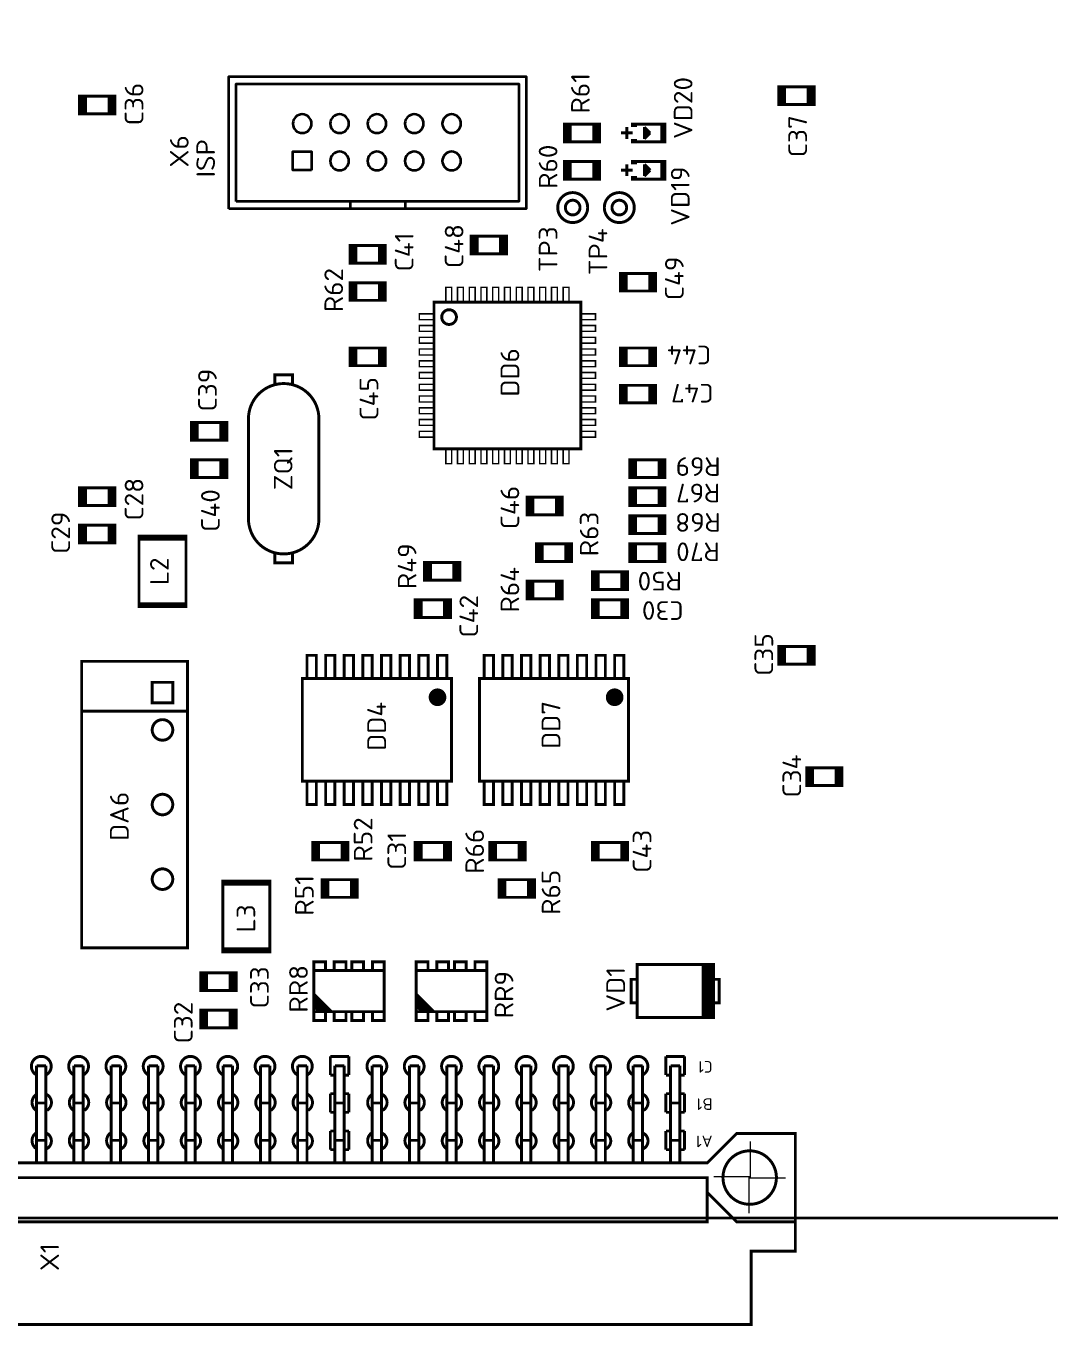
# Model space of a CAD drawing. Header units: millimetres. Extents: x 327 to 592, y -3056 to -2879.
# Drawn here: x 397.4 to 467.1, y -3056.3 to -2967.8 of the extents above; entities that cross this region are included whole.
import ezdxf
from ezdxf.enums import TextEntityAlignment as Align

# ---------------------------------------------------------------- set-up
doc = ezdxf.new("R2010")
doc.units = ezdxf.units.MM
doc.layers.add('BOARD', color=173, linetype='Continuous', lineweight=35)
doc.layers.add('TOP', color=7, linetype='Continuous', lineweight=35)
doc.styles.get("Standard").update_dxf_attribs({"font": 'txt.shx'})

msp = doc.modelspace()

# ---------------------------------------------------------------- linework, layer by layer
at = {"layer": 'BOARD'}
msp.add_lwpolyline([(563.444, -2889), (585.503, -2889), (585.503, -3049), (352.253, -3049), (352.253, -2889), (487.324, -2889)], dxfattribs=at)
at = {"layer": 'TOP'}
for points in [[(411.173, -2980.275), (411.173, -2971.275), (431.423, -2971.275), (431.423, -2980.275), (411.173, -2980.275)], [(411.673, -2979.775), (411.673, -2971.775), (430.923, -2971.775), (430.923, -2979.775), (411.673, -2979.775)], [(419.423, -2979.775), (419.423, -2980.275)], [(423.173, -2979.775), (423.173, -2980.275)]]:
    msp.add_lwpolyline(points, dxfattribs=at)
for points, const_width in [([(448.628, -2973.18), (448.628, -2971.98), (451.028, -2971.98), (451.028, -2973.18), (448.628, -2973.18)], 0.2), ([(448.828, -2971.98), (448.828, -2973.18)], 0.2), ([(449.028, -2973.18), (449.028, -2971.98)], 0.2), ([(450.628, -2971.98), (450.628, -2973.18)], 0.2), ([(450.828, -2971.98), (450.828, -2973.18)], 0.2), ([(403.403, -2972.615), (403.403, -2973.815), (401.003, -2973.815), (401.003, -2972.615), (403.403, -2972.615)], 0.2), ([(401.203, -2973.815), (401.203, -2972.615)], 0.2), ([(401.403, -2973.815), (401.403, -2972.615)], 0.2), ([(403.003, -2972.615), (403.003, -2973.815)], 0.2), ([(403.203, -2973.815), (403.203, -2972.615)], 0.2), ([(434.023, -2974.52), (434.023, -2975.72), (436.423, -2975.72), (436.423, -2974.52), (434.023, -2974.52)], 0.2), ([(434.223, -2975.72), (434.223, -2974.52)], 0.2), ([(434.423, -2975.72), (434.423, -2974.52)], 0.2), ([(436.023, -2975.72), (436.023, -2974.52)], 0.2), ([(436.223, -2975.72), (436.223, -2974.52)], 0.2), ([(438.668, -2975.52), (438.668, -2975.72), (440.868, -2975.72), (440.868, -2974.52), (438.668, -2974.52), (438.668, -2974.72)], 0.2), ([(438.868, -2974.72), (438.868, -2974.52)], 0.2), ([(440.668, -2975.72), (440.668, -2974.52)], 0.2), ([(437.868, -2975.12), (438.668, -2975.12)], 0.2), ([(438.268, -2974.72), (438.268, -2975.52)], 0.2), ([(438.868, -2975.52), (438.868, -2975.72)], 0.2), ([(439.468, -2975.52), (439.468, -2974.72)], 0.2), ([(439.468, -2974.72), (439.668, -2974.92)], 0.2), ([(439.868, -2975.12), (439.468, -2975.52)], 0.2), ([(439.668, -2974.92), (439.868, -2975.12)], 0.2), ([(439.668, -2974.92), (439.668, -2975.32)], 0.2), ([(434.023, -2977.06), (434.023, -2978.26), (436.423, -2978.26), (436.423, -2977.06), (434.023, -2977.06)], 0.2), ([(434.223, -2978.26), (434.223, -2977.06)], 0.2), ([(434.423, -2978.26), (434.423, -2977.06)], 0.2), ([(436.023, -2978.26), (436.023, -2977.06)], 0.2), ([(436.223, -2978.26), (436.223, -2977.06)], 0.2), ([(438.268, -2977.26), (438.268, -2978.06)], 0.2), ([(438.668, -2978.06), (438.668, -2978.26), (440.868, -2978.26), (440.868, -2977.06), (438.668, -2977.06), (438.668, -2977.26)], 0.2), ([(438.868, -2977.26), (438.868, -2977.06)], 0.2), ([(439.468, -2978.06), (439.468, -2977.26)], 0.2), ([(439.468, -2977.26), (439.668, -2977.46)], 0.2), ([(440.668, -2978.26), (440.668, -2977.06)], 0.2), ([(437.868, -2977.66), (438.668, -2977.66)], 0.2), ([(438.868, -2978.06), (438.868, -2978.26)], 0.2), ([(439.868, -2977.66), (439.468, -2978.06)], 0.2), ([(439.668, -2977.46), (439.868, -2977.66)], 0.2), ([(439.668, -2977.46), (439.668, -2977.86)], 0.2), ([(430.073, -2982.14), (430.073, -2983.34), (427.673, -2983.34), (427.673, -2982.14), (430.073, -2982.14)], 0.2), ([(427.873, -2983.34), (427.873, -2982.14)], 0.2), ([(428.073, -2983.34), (428.073, -2982.14)], 0.2), ([(429.673, -2982.14), (429.673, -2983.34)], 0.2), ([(429.873, -2983.34), (429.873, -2982.14)], 0.2), ([(421.818, -2982.775), (421.818, -2983.975), (419.418, -2983.975), (419.418, -2982.775), (421.818, -2982.775)], 0.2), ([(419.618, -2983.975), (419.618, -2982.775)], 0.2), ([(419.818, -2983.975), (419.818, -2982.775)], 0.2), ([(421.418, -2982.775), (421.418, -2983.975)], 0.2), ([(421.618, -2983.975), (421.618, -2982.775)], 0.2), ([(437.833, -2984.68), (440.233, -2984.68), (440.233, -2985.88), (437.833, -2985.88), (437.833, -2984.68), (438.033, -2984.68), (438.033, -2985.88), (438.233, -2985.88), (438.233, -2984.68)], 0.2), ([(440.233, -2984.68), (440.233, -2985.88), (439.833, -2985.88), (439.833, -2984.68), (440.033, -2984.68), (440.033, -2985.88)], 0.2), ([(421.818, -2986.515), (421.818, -2985.315), (419.418, -2985.315), (419.418, -2986.515), (421.818, -2986.515)], 0.2), ([(419.618, -2985.315), (419.618, -2986.515)], 0.2), ([(419.818, -2985.315), (419.818, -2986.515)], 0.2), ([(421.418, -2985.315), (421.418, -2986.515)], 0.2), ([(421.618, -2985.315), (421.618, -2986.515)], 0.2), ([(425.943, -2986.63), (425.943, -2985.63), (426.343, -2985.63), (426.343, -2986.63)], 0.1), ([(426.743, -2986.63), (426.743, -2985.63), (427.143, -2985.63), (427.143, -2986.63)], 0.1), ([(427.543, -2986.63), (427.543, -2985.63), (427.943, -2985.63), (427.943, -2986.63)], 0.1), ([(428.343, -2986.63), (428.343, -2985.63), (428.743, -2985.63), (428.743, -2986.63)], 0.1), ([(429.143, -2986.63), (429.143, -2985.63), (429.543, -2985.63), (429.543, -2986.63)], 0.1), ([(429.943, -2986.63), (429.943, -2985.63), (430.343, -2985.63), (430.343, -2986.63)], 0.1), ([(430.743, -2986.63), (430.743, -2985.63), (431.143, -2985.63), (431.143, -2986.63)], 0.1), ([(431.543, -2986.63), (431.543, -2985.63), (431.943, -2985.63), (431.943, -2986.63)], 0.1), ([(432.343, -2986.63), (432.343, -2985.63), (432.743, -2985.63), (432.743, -2986.63)], 0.1), ([(433.143, -2986.63), (433.143, -2985.63), (433.543, -2985.63), (433.543, -2986.63)], 0.1), ([(433.943, -2986.63), (433.943, -2985.63), (434.343, -2985.63), (434.343, -2986.63)], 0.1), ([(425.143, -2996.63), (425.143, -2986.63), (435.143, -2986.63), (435.143, -2996.63), (425.143, -2996.63)], 0.2), ([(425.143, -2987.43), (424.143, -2987.43), (424.143, -2987.83), (425.143, -2987.83)], 0.1), ([(435.143, -2987.43), (436.143, -2987.43), (436.143, -2987.83), (435.143, -2987.83)], 0.1), ([(425.143, -2988.23), (424.143, -2988.23), (424.143, -2988.63), (425.143, -2988.63)], 0.1), ([(435.143, -2988.23), (436.143, -2988.23), (436.143, -2988.63), (435.143, -2988.63)], 0.1), ([(425.143, -2989.03), (424.143, -2989.03), (424.143, -2989.43), (425.143, -2989.43)], 0.1), ([(435.143, -2989.03), (436.143, -2989.03), (436.143, -2989.43), (435.143, -2989.43)], 0.1), ([(421.818, -2989.76), (421.818, -2990.96), (419.418, -2990.96), (419.418, -2989.76), (421.818, -2989.76)], 0.2), ([(419.618, -2990.96), (419.618, -2989.76)], 0.2), ([(419.818, -2990.96), (419.818, -2989.76)], 0.2), ([(421.418, -2989.76), (421.418, -2990.96)], 0.2), ([(421.618, -2990.96), (421.618, -2989.76)], 0.2), ([(425.143, -2989.83), (424.143, -2989.83), (424.143, -2990.23), (425.143, -2990.23)], 0.1), ([(435.143, -2989.83), (436.143, -2989.83), (436.143, -2990.23), (435.143, -2990.23)], 0.1), ([(437.833, -2990.96), (437.833, -2989.76), (440.233, -2989.76), (440.233, -2990.96), (437.833, -2990.96)], 0.2), ([(438.033, -2989.76), (438.033, -2990.96)], 0.2), ([(438.233, -2990.96), (438.233, -2989.76)], 0.2), ([(439.833, -2989.76), (439.833, -2990.96)], 0.2), ([(440.033, -2989.76), (440.033, -2990.96)], 0.2), ([(425.143, -2990.63), (424.143, -2990.63), (424.143, -2991.03), (425.143, -2991.03)], 0.1), ([(435.143, -2990.63), (436.143, -2990.63), (436.143, -2991.03), (435.143, -2991.03)], 0.1), ([(415.488, -2992.252), (415.503, -2992.237), (415.503, -2991.58), (414.303, -2991.58), (414.303, -2992.207), (414.342, -2992.246)], 0.2), ([(425.143, -2991.43), (424.143, -2991.43), (424.143, -2991.83), (425.143, -2991.83)], 0.1), ([(425.143, -2992.23), (424.143, -2992.23), (424.143, -2992.63), (425.143, -2992.63)], 0.1), ([(435.143, -2991.43), (436.143, -2991.43), (436.143, -2991.83), (435.143, -2991.83)], 0.1), ([(435.143, -2992.23), (436.143, -2992.23), (436.143, -2992.63), (435.143, -2992.63)], 0.1), ([(437.833, -2993.5), (437.833, -2992.3), (440.233, -2992.3), (440.233, -2993.5), (437.833, -2993.5)], 0.2), ([(438.033, -2992.3), (438.033, -2993.5)], 0.2), ([(438.233, -2993.5), (438.233, -2992.3)], 0.2), ([(439.833, -2992.3), (439.833, -2993.5)], 0.2), ([(440.033, -2992.3), (440.033, -2993.5)], 0.2), ([(425.143, -2993.03), (424.143, -2993.03), (424.143, -2993.43), (425.143, -2993.43)], 0.1), ([(435.143, -2993.03), (436.143, -2993.03), (436.143, -2993.43), (435.143, -2993.43)], 0.1), ([(425.143, -2993.83), (424.143, -2993.83), (424.143, -2994.23), (425.143, -2994.23)], 0.1), ([(435.143, -2993.83), (436.143, -2993.83), (436.143, -2994.23), (435.143, -2994.23)], 0.1), ([(408.623, -2994.84), (411.023, -2994.84), (411.023, -2996.04), (408.623, -2996.04), (408.623, -2994.84), (408.823, -2994.84), (408.823, -2996.04), (409.023, -2996.04), (409.023, -2994.84)], 0.2), ([(410.623, -2994.84), (410.623, -2996.04)], 0.2), ([(410.823, -2996.04), (410.823, -2994.84)], 0.2), ([(425.143, -2994.63), (424.143, -2994.63), (424.143, -2995.03), (425.143, -2995.03)], 0.1), ([(435.143, -2994.63), (436.143, -2994.63), (436.143, -2995.03), (435.143, -2995.03)], 0.1), ([(425.143, -2995.43), (424.143, -2995.43), (424.143, -2995.83), (425.143, -2995.83)], 0.1), ([(435.143, -2995.43), (436.143, -2995.43), (436.143, -2995.83), (435.143, -2995.83)], 0.1), ([(425.943, -2996.63), (425.943, -2997.63), (426.343, -2997.63), (426.343, -2996.63)], 0.1), ([(426.743, -2996.63), (426.743, -2997.63), (427.143, -2997.63), (427.143, -2996.63)], 0.1), ([(427.543, -2996.63), (427.543, -2997.63), (427.943, -2997.63), (427.943, -2996.63)], 0.1), ([(428.343, -2996.63), (428.343, -2997.63), (428.743, -2997.63), (428.743, -2996.63)], 0.1), ([(429.143, -2996.63), (429.143, -2997.63), (429.543, -2997.63), (429.543, -2996.63)], 0.1), ([(429.943, -2996.63), (429.943, -2997.63), (430.343, -2997.63), (430.343, -2996.63)], 0.1), ([(430.743, -2996.63), (430.743, -2997.63), (431.143, -2997.63), (431.143, -2996.63)], 0.1), ([(431.543, -2996.63), (431.543, -2997.63), (431.943, -2997.63), (431.943, -2996.63)], 0.1), ([(432.343, -2996.63), (432.343, -2997.63), (432.743, -2997.63), (432.743, -2996.63)], 0.1), ([(433.143, -2996.63), (433.143, -2997.63), (433.543, -2997.63), (433.543, -2996.63)], 0.1), ([(433.943, -2996.63), (433.943, -2997.63), (434.343, -2997.63), (434.343, -2996.63)], 0.1), ([(408.623, -2997.38), (411.023, -2997.38), (411.023, -2998.58), (408.623, -2998.58), (408.623, -2997.38), (408.823, -2997.38), (408.823, -2998.58), (409.023, -2998.58), (409.023, -2997.38)], 0.2), ([(410.623, -2997.38), (410.623, -2998.58)], 0.2), ([(410.823, -2998.58), (410.823, -2997.38)], 0.2), ([(440.868, -2998.58), (440.868, -2997.38), (438.468, -2997.38), (438.468, -2998.58), (440.868, -2998.58)], 0.2), ([(438.668, -2997.38), (438.668, -2998.58)], 0.2), ([(438.868, -2997.38), (438.868, -2998.58)], 0.2), ([(440.468, -2997.38), (440.468, -2998.58)], 0.2), ([(440.668, -2997.38), (440.668, -2998.58)], 0.2), ([(403.403, -3000.485), (401.003, -3000.485), (401.003, -2999.285), (403.403, -2999.285), (403.403, -3000.485), (403.203, -3000.485), (403.203, -2999.285), (403.003, -2999.285), (403.003, -3000.485)], 0.2), ([(401.003, -3000.485), (401.003, -2999.285), (401.403, -2999.285), (401.403, -3000.485), (401.203, -3000.485), (401.203, -2999.285)], 0.2), ([(440.868, -3000.485), (440.868, -2999.285), (438.468, -2999.285), (438.468, -3000.485), (440.868, -3000.485)], 0.2), ([(438.668, -2999.285), (438.668, -3000.485)], 0.2), ([(438.868, -2999.285), (438.868, -3000.485)], 0.2), ([(440.468, -2999.285), (440.468, -3000.485)], 0.2), ([(440.668, -2999.285), (440.668, -3000.485)], 0.2), ([(431.483, -3001.12), (431.483, -2999.92), (433.883, -2999.92), (433.883, -3001.12), (431.483, -3001.12)], 0.2), ([(431.683, -2999.92), (431.683, -3001.12)], 0.2), ([(431.883, -3001.12), (431.883, -2999.92)], 0.2), ([(433.483, -2999.92), (433.483, -3001.12)], 0.2), ([(433.683, -2999.92), (433.683, -3001.12)], 0.2), ([(440.868, -3002.39), (440.868, -3001.19), (438.468, -3001.19), (438.468, -3002.39), (440.868, -3002.39)], 0.2), ([(438.668, -3001.19), (438.668, -3002.39)], 0.2), ([(438.868, -3001.19), (438.868, -3002.39)], 0.2), ([(440.468, -3001.19), (440.468, -3002.39)], 0.2), ([(440.668, -3001.19), (440.668, -3002.39)], 0.2), ([(403.403, -3001.825), (403.403, -3003.025), (401.003, -3003.025), (401.003, -3001.825), (403.403, -3001.825)], 0.2), ([(401.203, -3003.025), (401.203, -3001.825)], 0.2), ([(401.403, -3003.025), (401.403, -3001.825)], 0.2), ([(403.003, -3001.825), (403.003, -3003.025)], 0.2), ([(403.203, -3003.025), (403.203, -3001.825)], 0.2), ([(408.248, -3002.565), (408.248, -3007.365), (405.048, -3007.365), (405.048, -3002.565), (408.248, -3002.565)], 0.2), ([(408.248, -3002.765), (405.048, -3002.765)], 0.2), ([(414.303, -3003.773), (414.303, -3004.38), (415.503, -3004.38), (415.503, -3003.738)], 0.2), ([(434.518, -3004.295), (434.518, -3003.095), (432.118, -3003.095), (432.118, -3004.295), (434.518, -3004.295)], 0.2), ([(432.318, -3003.095), (432.318, -3004.295)], 0.2), ([(432.518, -3003.095), (432.518, -3004.295)], 0.2), ([(434.118, -3003.095), (434.118, -3004.295)], 0.2), ([(434.318, -3003.095), (434.318, -3004.295)], 0.2), ([(440.868, -3004.295), (440.868, -3003.095), (438.468, -3003.095), (438.468, -3004.295), (440.868, -3004.295)], 0.2), ([(438.668, -3003.095), (438.668, -3004.295)], 0.2), ([(438.868, -3003.095), (438.868, -3004.295)], 0.2), ([(440.468, -3003.095), (440.468, -3004.295)], 0.2), ([(440.668, -3003.095), (440.668, -3004.295)], 0.2), ([(426.898, -3005.565), (426.898, -3004.365), (424.498, -3004.365), (424.498, -3005.565), (426.898, -3005.565)], 0.2), ([(424.698, -3004.365), (424.698, -3005.565)], 0.2), ([(424.898, -3004.365), (424.898, -3005.565)], 0.2), ([(426.498, -3004.365), (426.498, -3005.565)], 0.2), ([(426.698, -3004.365), (426.698, -3005.565)], 0.2), ([(435.928, -3005), (435.928, -3006.2), (438.328, -3006.2), (438.328, -3005), (435.928, -3005)], 0.2), ([(436.128, -3006.2), (436.128, -3005)], 0.2), ([(436.328, -3006.2), (436.328, -3005)], 0.2), ([(437.928, -3006.2), (437.928, -3005)], 0.2), ([(438.128, -3006.2), (438.128, -3005)], 0.2), ([(433.883, -3006.835), (433.883, -3005.635), (431.483, -3005.635), (431.483, -3006.835), (433.883, -3006.835)], 0.2), ([(431.683, -3005.635), (431.683, -3006.835)], 0.2), ([(431.883, -3005.635), (431.883, -3006.835)], 0.2), ([(433.483, -3005.635), (433.483, -3006.835)], 0.2), ([(433.683, -3005.635), (433.683, -3006.835)], 0.2), ([(408.248, -3007.165), (405.048, -3007.165)], 0.2), ([(426.263, -3006.905), (426.263, -3008.105), (423.863, -3008.105), (423.863, -3006.905), (426.263, -3006.905)], 0.2), ([(424.063, -3008.105), (424.063, -3006.905)], 0.2), ([(424.263, -3008.105), (424.263, -3006.905)], 0.2), ([(425.863, -3006.905), (425.863, -3008.105)], 0.2), ([(426.063, -3008.105), (426.063, -3006.905)], 0.2), ([(438.328, -3006.905), (438.328, -3008.105), (435.928, -3008.105), (435.928, -3006.905), (438.328, -3006.905)], 0.2), ([(436.128, -3008.105), (436.128, -3006.905)], 0.2), ([(436.328, -3008.105), (436.328, -3006.905)], 0.2), ([(437.928, -3006.905), (437.928, -3008.105)], 0.2), ([(438.128, -3008.105), (438.128, -3006.905)], 0.2), ([(417.125, -3012.268), (417.125, -3010.68), (416.491, -3010.68), (416.491, -3012.268)], 0.2), ([(418.395, -3012.268), (418.395, -3010.68), (417.761, -3010.68), (417.761, -3012.268)], 0.2), ([(419.665, -3012.268), (419.665, -3010.68), (419.031, -3010.68), (419.031, -3012.268)], 0.2), ([(420.935, -3012.268), (420.935, -3010.68), (420.301, -3010.68), (420.301, -3012.268)], 0.2), ([(422.205, -3012.268), (422.205, -3010.68), (421.571, -3010.68), (421.571, -3012.268)], 0.2), ([(423.475, -3012.268), (423.475, -3010.68), (422.841, -3010.68), (422.841, -3012.268)], 0.2), ([(424.745, -3012.268), (424.745, -3010.68), (424.111, -3010.68), (424.111, -3012.268)], 0.2), ([(426.015, -3012.268), (426.015, -3010.68), (425.381, -3010.68), (425.381, -3012.268)], 0.2), ([(429.19, -3012.268), (429.19, -3010.68), (428.556, -3010.68), (428.556, -3012.268)], 0.2), ([(430.46, -3012.268), (430.46, -3010.68), (429.826, -3010.68), (429.826, -3012.268)], 0.2), ([(431.73, -3012.268), (431.73, -3010.68), (431.096, -3010.68), (431.096, -3012.268)], 0.2), ([(433, -3012.268), (433, -3010.68), (432.366, -3010.68), (432.366, -3012.268)], 0.2), ([(434.27, -3012.268), (434.27, -3010.68), (433.636, -3010.68), (433.636, -3012.268)], 0.2), ([(435.54, -3012.268), (435.54, -3010.68), (434.906, -3010.68), (434.906, -3012.268)], 0.2), ([(436.81, -3012.268), (436.81, -3010.68), (436.176, -3010.68), (436.176, -3012.268)], 0.2), ([(438.08, -3012.268), (438.08, -3010.68), (437.446, -3010.68), (437.446, -3012.268)], 0.2), ([(448.628, -3011.28), (448.628, -3010.08), (451.028, -3010.08), (451.028, -3011.28), (448.628, -3011.28)], 0.2), ([(448.828, -3010.08), (448.828, -3011.28)], 0.2), ([(449.028, -3011.28), (449.028, -3010.08)], 0.2), ([(450.628, -3010.08), (450.628, -3011.28)], 0.2), ([(450.828, -3010.08), (450.828, -3011.28)], 0.2), ([(401.143, -3030.59), (401.143, -3011.09), (408.343, -3011.09), (408.343, -3030.59), (401.143, -3030.59)], 0.2), ([(405.948, -3013.92), (405.948, -3012.52), (407.348, -3012.52), (407.348, -3013.92), (405.948, -3013.92)], 0.2), ([(426.333, -3012.268), (426.333, -3019.252), (416.173, -3019.252), (416.173, -3012.268), (426.333, -3012.268)], 0.2), ([(438.398, -3012.268), (438.398, -3019.252), (428.238, -3019.252), (428.238, -3012.268), (438.398, -3012.268)], 0.2), ([(401.143, -3014.49), (408.343, -3014.49)], 0.2), ([(450.533, -3019.535), (450.533, -3018.335), (452.933, -3018.335), (452.933, -3019.535), (450.533, -3019.535)], 0.2), ([(450.733, -3018.335), (450.733, -3019.535)], 0.2), ([(450.933, -3019.535), (450.933, -3018.335)], 0.2), ([(452.533, -3018.335), (452.533, -3019.535)], 0.2), ([(452.733, -3018.335), (452.733, -3019.535)], 0.2), ([(417.125, -3019.252), (417.125, -3020.84), (416.491, -3020.84), (416.491, -3019.252)], 0.2), ([(418.395, -3019.252), (418.395, -3020.84), (417.761, -3020.84), (417.761, -3019.252)], 0.2), ([(419.665, -3019.252), (419.665, -3020.84), (419.031, -3020.84), (419.031, -3019.252)], 0.2), ([(420.935, -3019.252), (420.935, -3020.84), (420.301, -3020.84), (420.301, -3019.252)], 0.2), ([(422.205, -3019.252), (422.205, -3020.84), (421.571, -3020.84), (421.571, -3019.252)], 0.2), ([(423.475, -3019.252), (423.475, -3020.84), (422.841, -3020.84), (422.841, -3019.252)], 0.2), ([(424.745, -3019.252), (424.745, -3020.84), (424.111, -3020.84), (424.111, -3019.252)], 0.2), ([(426.015, -3019.252), (426.015, -3020.84), (425.381, -3020.84), (425.381, -3019.252)], 0.2), ([(429.19, -3019.252), (429.19, -3020.84), (428.556, -3020.84), (428.556, -3019.252)], 0.2), ([(430.46, -3019.252), (430.46, -3020.84), (429.826, -3020.84), (429.826, -3019.252)], 0.2), ([(431.73, -3019.252), (431.73, -3020.84), (431.096, -3020.84), (431.096, -3019.252)], 0.2), ([(433, -3019.252), (433, -3020.84), (432.366, -3020.84), (432.366, -3019.252)], 0.2), ([(434.27, -3019.252), (434.27, -3020.84), (433.636, -3020.84), (433.636, -3019.252)], 0.2), ([(435.54, -3019.252), (435.54, -3020.84), (434.906, -3020.84), (434.906, -3019.252)], 0.2), ([(436.81, -3019.252), (436.81, -3020.84), (436.176, -3020.84), (436.176, -3019.252)], 0.2), ([(438.08, -3019.252), (438.08, -3020.84), (437.446, -3020.84), (437.446, -3019.252)], 0.2), ([(416.878, -3023.415), (416.878, -3024.615), (419.278, -3024.615), (419.278, -3023.415), (416.878, -3023.415)], 0.2), ([(417.078, -3024.615), (417.078, -3023.415)], 0.2), ([(417.278, -3024.615), (417.278, -3023.415)], 0.2), ([(418.878, -3024.615), (418.878, -3023.415)], 0.2), ([(419.078, -3024.615), (419.078, -3023.415)], 0.2), ([(426.263, -3023.415), (426.263, -3024.615), (423.863, -3024.615), (423.863, -3023.415), (426.263, -3023.415)], 0.2), ([(424.063, -3024.615), (424.063, -3023.415)], 0.2), ([(424.263, -3024.615), (424.263, -3023.415)], 0.2), ([(425.863, -3023.415), (425.863, -3024.615)], 0.2), ([(426.063, -3024.615), (426.063, -3023.415)], 0.2), ([(428.943, -3023.415), (428.943, -3024.615), (431.343, -3024.615), (431.343, -3023.415), (428.943, -3023.415)], 0.2), ([(429.143, -3024.615), (429.143, -3023.415)], 0.2), ([(429.343, -3024.615), (429.343, -3023.415)], 0.2), ([(430.943, -3024.615), (430.943, -3023.415)], 0.2), ([(431.143, -3024.615), (431.143, -3023.415)], 0.2), ([(438.328, -3023.415), (438.328, -3024.615), (435.928, -3024.615), (435.928, -3023.415), (438.328, -3023.415)], 0.2), ([(436.128, -3024.615), (436.128, -3023.415)], 0.2), ([(436.328, -3024.615), (436.328, -3023.415)], 0.2), ([(437.928, -3023.415), (437.928, -3024.615)], 0.2), ([(438.128, -3024.615), (438.128, -3023.415)], 0.2), ([(417.513, -3025.955), (417.513, -3027.155), (419.913, -3027.155), (419.913, -3025.955), (417.513, -3025.955)], 0.2), ([(417.713, -3027.155), (417.713, -3025.955)], 0.2), ([(417.913, -3027.155), (417.913, -3025.955)], 0.2), ([(419.513, -3027.155), (419.513, -3025.955)], 0.2), ([(419.713, -3027.155), (419.713, -3025.955)], 0.2), ([(429.578, -3025.955), (429.578, -3027.155), (431.978, -3027.155), (431.978, -3025.955), (429.578, -3025.955)], 0.2), ([(429.778, -3027.155), (429.778, -3025.955)], 0.2), ([(429.978, -3027.155), (429.978, -3025.955)], 0.2), ([(431.578, -3027.155), (431.578, -3025.955)], 0.2), ([(431.778, -3027.155), (431.778, -3025.955)], 0.2), ([(413.963, -3026.06), (413.963, -3030.86), (410.763, -3030.86), (410.763, -3026.06), (413.963, -3026.06)], 0.2), ([(413.963, -3026.26), (410.763, -3026.26)], 0.2), ([(413.963, -3030.66), (410.763, -3030.66)], 0.2), ([(416.948, -3032.14), (416.948, -3031.54), (417.748, -3031.54), (417.748, -3032.14)], 0.2), ([(416.948, -3034.94), (416.948, -3032.14), (421.748, -3032.14), (421.748, -3034.94), (416.948, -3034.94), (416.948, -3035.54), (417.748, -3035.54), (417.748, -3034.94), (416.948, -3034.14)], 0.2), ([(418.348, -3032.14), (418.348, -3031.54), (419.148, -3031.54), (419.148, -3032.14)], 0.2), ([(419.548, -3032.14), (419.548, -3031.54), (420.348, -3031.54), (420.348, -3032.14)], 0.2), ([(420.948, -3032.14), (420.948, -3031.54), (421.748, -3031.54), (421.748, -3032.14)], 0.2), ([(423.933, -3032.14), (423.933, -3031.54), (424.733, -3031.54), (424.733, -3032.14)], 0.2), ([(423.933, -3034.94), (423.933, -3032.14), (428.733, -3032.14), (428.733, -3034.94), (423.933, -3034.94), (423.933, -3035.54), (424.733, -3035.54), (424.733, -3034.94), (423.933, -3034.14)], 0.2), ([(425.333, -3032.14), (425.333, -3031.54), (426.133, -3031.54), (426.133, -3032.14)], 0.2), ([(426.533, -3032.14), (426.533, -3031.54), (427.333, -3031.54), (427.333, -3032.14)], 0.2), ([(427.933, -3032.14), (427.933, -3031.54), (428.733, -3031.54), (428.733, -3032.14)], 0.2), ([(444.173, -3031.738), (444.173, -3035.342), (438.973, -3035.342), (438.973, -3031.738), (444.173, -3031.738)], 0.2), ([(443.473, -3031.738), (443.473, -3035.342)], 0.2), ([(443.573, -3031.738), (443.573, -3035.342)], 0.2), ([(443.673, -3031.738), (443.673, -3035.342)], 0.2), ([(443.773, -3031.738), (443.773, -3035.342)], 0.2), ([(443.873, -3031.738), (443.873, -3035.342)], 0.2), ([(443.973, -3031.738), (443.973, -3035.342)], 0.2), ([(444.073, -3031.738), (444.073, -3035.342)], 0.2), ([(411.658, -3032.305), (411.658, -3033.505), (409.258, -3033.505), (409.258, -3032.305), (411.658, -3032.305)], 0.2), ([(409.458, -3033.505), (409.458, -3032.305)], 0.2), ([(409.658, -3033.505), (409.658, -3032.305)], 0.2), ([(411.258, -3032.305), (411.258, -3033.505)], 0.2), ([(411.458, -3033.505), (411.458, -3032.305)], 0.2), ([(438.973, -3034.34), (438.573, -3034.34), (438.573, -3032.74), (438.973, -3032.74)], 0.2), ([(444.173, -3034.34), (444.573, -3034.34), (444.573, -3032.74), (443.973, -3032.74)], 0.2), ([(418.148, -3034.94), (416.948, -3033.74)], 0.2), ([(417.948, -3034.94), (416.948, -3033.94)], 0.2), ([(425.133, -3034.94), (423.933, -3033.74)], 0.2), ([(424.933, -3034.94), (423.933, -3033.94)], 0.2), ([(417.548, -3034.94), (416.948, -3034.34)], 0.2), ([(417.348, -3034.94), (416.948, -3034.54)], 0.2), ([(424.533, -3034.94), (423.933, -3034.34)], 0.2), ([(424.333, -3034.94), (423.933, -3034.54)], 0.2), ([(411.658, -3036.045), (409.258, -3036.045), (409.258, -3034.845), (411.658, -3034.845), (411.658, -3036.045), (411.458, -3036.045), (411.458, -3034.845), (411.258, -3034.845), (411.258, -3036.045)], 0.2), ([(409.258, -3036.045), (409.258, -3034.845), (409.658, -3034.845), (409.658, -3036.045), (409.458, -3036.045), (409.458, -3034.845)], 0.2), ([(418.348, -3034.94), (418.348, -3035.54), (419.148, -3035.54), (419.148, -3034.94)], 0.2), ([(419.548, -3034.94), (419.548, -3035.54), (420.348, -3035.54), (420.348, -3034.94)], 0.2), ([(420.948, -3034.94), (420.948, -3035.54), (421.748, -3035.54), (421.748, -3034.94)], 0.2), ([(425.333, -3034.94), (425.333, -3035.54), (426.133, -3035.54), (426.133, -3034.94)], 0.2), ([(426.533, -3034.94), (426.533, -3035.54), (427.333, -3035.54), (427.333, -3034.94)], 0.2), ([(427.933, -3034.94), (427.933, -3035.54), (428.733, -3035.54), (428.733, -3034.94)], 0.2), ([(418.078, -3037.985), (419.348, -3037.985)], 0.2), ([(418.078, -3039.255), (418.078, -3037.985)], 0.2), ([(419.348, -3037.985), (419.348, -3039.255)], 0.2), ([(440.938, -3037.985), (442.208, -3037.985)], 0.2), ([(440.938, -3039.255), (440.938, -3037.985)], 0.2), ([(442.208, -3037.985), (442.208, -3039.255)], 0.2), ([(398.075, -3045.287), (398.075, -3038.62)], 0.2), ([(398.075, -3038.62), (398.711, -3038.62)], 0.2), ([(398.711, -3038.62), (398.711, -3045.287)], 0.2), ([(400.615, -3045.287), (400.615, -3038.62)], 0.2), ([(400.615, -3038.62), (401.251, -3038.62)], 0.2), ([(401.251, -3038.62), (401.251, -3045.287)], 0.2), ([(403.155, -3045.287), (403.155, -3038.62)], 0.2), ([(403.155, -3038.62), (403.791, -3038.62)], 0.2), ([(403.791, -3038.62), (403.791, -3045.287)], 0.2), ([(405.695, -3045.287), (405.695, -3038.62)], 0.2), ([(405.695, -3038.62), (406.331, -3038.62)], 0.2), ([(406.331, -3038.62), (406.331, -3045.287)], 0.2), ([(408.235, -3045.287), (408.235, -3038.62)], 0.2), ([(408.235, -3038.62), (408.871, -3038.62)], 0.2), ([(408.871, -3038.62), (408.871, -3045.287)], 0.2), ([(410.775, -3045.287), (410.775, -3038.62)], 0.2), ([(410.775, -3038.62), (411.411, -3038.62)], 0.2), ([(411.411, -3038.62), (411.411, -3045.287)], 0.2), ([(413.315, -3045.287), (413.315, -3038.62)], 0.2), ([(413.315, -3038.62), (413.951, -3038.62)], 0.2), ([(413.951, -3038.62), (413.951, -3045.287)], 0.2), ([(415.855, -3045.287), (415.855, -3038.62)], 0.2), ([(415.855, -3038.62), (416.491, -3038.62)], 0.2), ([(416.491, -3038.62), (416.491, -3045.287)], 0.2), ([(418.395, -3039.255), (418.078, -3039.255)], 0.2), ([(418.395, -3045.287), (418.395, -3038.62)], 0.2), ([(418.395, -3038.62), (419.031, -3038.62)], 0.2), ([(419.031, -3038.62), (419.031, -3045.287)], 0.2), ([(419.348, -3039.255), (419.031, -3039.255)], 0.2), ([(420.935, -3045.287), (420.935, -3038.62)], 0.2), ([(420.935, -3038.62), (421.571, -3038.62)], 0.2), ([(421.571, -3038.62), (421.571, -3045.287)], 0.2), ([(423.475, -3045.287), (423.475, -3038.62)], 0.2), ([(423.475, -3038.62), (424.111, -3038.62)], 0.2), ([(424.111, -3038.62), (424.111, -3045.287)], 0.2), ([(426.015, -3045.287), (426.015, -3038.62)], 0.2), ([(426.015, -3038.62), (426.651, -3038.62)], 0.2), ([(426.651, -3038.62), (426.651, -3045.287)], 0.2), ([(428.555, -3045.287), (428.555, -3038.62)], 0.2), ([(428.555, -3038.62), (429.191, -3038.62)], 0.2), ([(429.191, -3038.62), (429.191, -3045.287)], 0.2), ([(431.095, -3045.287), (431.095, -3038.62)], 0.2), ([(431.095, -3038.62), (431.731, -3038.62)], 0.2), ([(431.731, -3038.62), (431.731, -3045.287)], 0.2), ([(433.635, -3045.287), (433.635, -3038.62)], 0.2), ([(433.635, -3038.62), (434.271, -3038.62)], 0.2), ([(434.271, -3038.62), (434.271, -3045.287)], 0.2), ([(436.175, -3045.287), (436.175, -3038.62)], 0.2), ([(436.175, -3038.62), (436.811, -3038.62)], 0.2), ([(436.811, -3038.62), (436.811, -3045.287)], 0.2), ([(438.715, -3045.287), (438.715, -3038.62)], 0.2), ([(438.715, -3038.62), (439.351, -3038.62)], 0.2), ([(439.351, -3038.62), (439.351, -3045.287)], 0.2), ([(441.255, -3039.255), (440.938, -3039.255)], 0.2), ([(441.255, -3045.287), (441.255, -3038.62)], 0.2), ([(441.255, -3038.62), (441.891, -3038.62)], 0.2), ([(441.891, -3038.62), (441.891, -3045.287)], 0.2), ([(442.208, -3039.255), (441.891, -3039.255)], 0.2), ([(418.078, -3040.525), (418.395, -3040.525)], 0.2), ([(418.078, -3041.795), (418.078, -3040.525)], 0.2), ([(419.031, -3040.525), (419.348, -3040.525)], 0.2), ([(419.348, -3040.525), (419.348, -3041.795)], 0.2), ([(440.938, -3040.525), (441.255, -3040.525)], 0.2), ([(440.938, -3041.795), (440.938, -3040.525)], 0.2), ([(441.891, -3040.525), (442.208, -3040.525)], 0.2), ([(442.208, -3040.525), (442.208, -3041.795)], 0.2), ([(398.075, -3041.16), (398.711, -3041.16)], 0.2), ([(400.615, -3041.16), (401.251, -3041.16)], 0.2), ([(403.155, -3041.16), (403.791, -3041.16)], 0.2), ([(405.695, -3041.16), (406.331, -3041.16)], 0.2), ([(408.235, -3041.16), (408.871, -3041.16)], 0.2), ([(410.775, -3041.16), (411.411, -3041.16)], 0.2), ([(413.315, -3041.16), (413.951, -3041.16)], 0.2), ([(415.855, -3041.16), (416.491, -3041.16)], 0.2), ([(418.395, -3041.795), (418.078, -3041.795)], 0.2), ([(418.395, -3041.16), (419.031, -3041.16)], 0.2), ([(419.348, -3041.795), (419.031, -3041.795)], 0.2), ([(420.935, -3041.16), (421.571, -3041.16)], 0.2), ([(423.475, -3041.16), (424.111, -3041.16)], 0.2), ([(426.015, -3041.16), (426.651, -3041.16)], 0.2), ([(428.555, -3041.16), (429.191, -3041.16)], 0.2), ([(431.095, -3041.16), (431.731, -3041.16)], 0.2), ([(433.635, -3041.16), (434.271, -3041.16)], 0.2), ([(436.175, -3041.16), (436.811, -3041.16)], 0.2), ([(438.715, -3041.16), (439.351, -3041.16)], 0.2), ([(441.255, -3041.795), (440.938, -3041.795)], 0.2), ([(441.255, -3041.16), (441.891, -3041.16)], 0.2), ([(442.208, -3041.795), (441.891, -3041.795)], 0.2), ([(442.753, -3056.24), (357.753, -3056.24), (357.753, -3051.24), (354.753, -3051.24), (354.753, -3043.24), (358.753, -3043.24), (360.753, -3045.24), (443.753, -3045.24), (445.753, -3043.24), (449.753, -3043.24), (449.753, -3051.24), (446.753, -3051.24), (446.753, -3056.24), (442.753, -3056.24)], 0.2), ([(418.078, -3043.065), (418.395, -3043.065)], 0.2), ([(418.078, -3044.335), (418.078, -3043.065)], 0.2), ([(419.031, -3043.065), (419.348, -3043.065)], 0.2), ([(419.348, -3043.065), (419.348, -3044.335)], 0.2), ([(440.938, -3043.065), (441.255, -3043.065)], 0.2), ([(440.938, -3044.335), (440.938, -3043.065)], 0.2), ([(441.891, -3043.065), (442.208, -3043.065)], 0.2), ([(442.208, -3043.065), (442.208, -3044.335)], 0.2), ([(398.075, -3043.7), (398.711, -3043.7)], 0.2), ([(400.615, -3043.7), (401.251, -3043.7)], 0.2), ([(403.155, -3043.7), (403.791, -3043.7)], 0.2), ([(405.695, -3043.7), (406.331, -3043.7)], 0.2), ([(408.235, -3043.7), (408.871, -3043.7)], 0.2), ([(410.775, -3043.7), (411.411, -3043.7)], 0.2), ([(413.315, -3043.7), (413.951, -3043.7)], 0.2), ([(415.855, -3043.7), (416.491, -3043.7)], 0.2), ([(418.395, -3044.335), (418.078, -3044.335)], 0.2), ([(418.395, -3043.7), (419.031, -3043.7)], 0.2), ([(419.348, -3044.335), (419.031, -3044.335)], 0.2), ([(420.935, -3043.7), (421.571, -3043.7)], 0.2), ([(423.475, -3043.7), (424.111, -3043.7)], 0.2), ([(426.015, -3043.7), (426.651, -3043.7)], 0.2), ([(428.555, -3043.7), (429.191, -3043.7)], 0.2), ([(431.095, -3043.7), (431.731, -3043.7)], 0.2), ([(433.635, -3043.7), (434.271, -3043.7)], 0.2), ([(436.175, -3043.7), (436.811, -3043.7)], 0.2), ([(438.715, -3043.7), (439.351, -3043.7)], 0.2), ([(441.255, -3044.335), (440.938, -3044.335)], 0.2), ([(441.255, -3043.7), (441.891, -3043.7)], 0.2), ([(442.208, -3044.335), (441.891, -3044.335)], 0.2), ([(446.693, -3043.771), (446.693, -3046.171), (446.643, -3046.221), (446.643, -3046.235), (446.608, -3046.271), (446.593, -3046.271), (446.593, -3048.671)], 0.1), ([(360.753, -3046.24), (443.753, -3046.24), (443.753, -3049.24), (360.753, -3049.24), (360.753, -3045.24)], 0.2), ([(444.193, -3046.171), (446.593, -3046.171), (446.643, -3046.221), (446.643, -3046.235), (446.678, -3046.271), (449.093, -3046.271)], 0.1), ([(443.753, -3047.24), (445.753, -3049.24), (449.753, -3049.24)], 0.2)]:
    msp.add_lwpolyline(points, dxfattribs=dict(at, const_width=const_width))
for points in [[(416.165, -2973.847, 1), (416.165, -2975.119, 1), (416.165, -2973.847)], [(418.709, -2973.847, 1), (418.709, -2975.119, 1), (418.709, -2973.847)], [(421.253, -2973.847, 1), (421.253, -2975.119, 1), (421.253, -2973.847)], [(423.797, -2973.847, 1), (423.797, -2975.119, 1), (423.797, -2973.847)], [(426.341, -2973.847, 1), (426.341, -2975.119, 1), (426.341, -2973.847)], [(418.709, -2976.391, 1), (418.709, -2977.663, 1), (418.709, -2976.391)], [(421.253, -2976.391, 1), (421.253, -2977.663, 1), (421.253, -2976.391)], [(423.797, -2976.391, 1), (423.797, -2977.663, 1), (423.797, -2976.391)], [(426.341, -2976.391, 1), (426.341, -2977.663, 1), (426.341, -2976.391)]]:
    msp.add_lwpolyline(points, format="xyb", dxfattribs=at)
msp.add_lwpolyline([(416.801, -2977.663), (415.529, -2977.663), (415.529, -2976.391), (416.801, -2976.391)], close=True, dxfattribs=at)
for points, const_width in [([(434.588, -2979.18, 1), (434.588, -2981.22, 1), (434.588, -2979.18)], 0.2), ([(434.588, -2979.7, 1), (434.588, -2980.7, 1), (434.588, -2979.7)], 0.2), ([(437.763, -2979.18, 1), (437.763, -2981.22, 1), (437.763, -2979.18)], 0.2), ([(437.763, -2979.7, 1), (437.763, -2980.7, 1), (437.763, -2979.7)], 0.2), ([(426.168, -2987.155, 1), (426.168, -2988.155, 1), (426.168, -2987.155)], 0.2), ([(412.503, -3001.38), (412.503, -2994.58, -0.414214), (414.903, -2992.18, -0.414214), (417.303, -2994.58), (417.303, -3001.38, -0.414214), (414.903, -3003.78, -0.414214), (412.503, -3001.38)], 0.2), ([(425.381, -3013.237, 1), (425.38, -3013.838, 1), (425.381, -3013.237)], 0.6), ([(437.445, -3013.237, 1), (437.446, -3013.838, 1), (437.445, -3013.237)], 0.6), ([(406.648, -3016.46, -1), (406.648, -3015.06)], 0.2), ([(406.648, -3015.06, -1), (406.648, -3016.46)], 0.2), ([(406.648, -3021.54, -1), (406.648, -3020.14)], 0.2), ([(406.648, -3020.14, -1), (406.648, -3021.54)], 0.2), ([(406.648, -3026.62, -1), (406.648, -3025.22)], 0.2), ([(406.648, -3025.22, -1), (406.648, -3026.62)], 0.2), ([(398.075, -3039.255, -3.994451), (398.711, -3039.255)], 0.2), ([(400.615, -3039.255, -3.994451), (401.251, -3039.255)], 0.2), ([(403.155, -3039.255, -3.994451), (403.791, -3039.255)], 0.2), ([(405.695, -3039.255, -3.994451), (406.331, -3039.255)], 0.2), ([(408.235, -3039.255, -3.994451), (408.871, -3039.255)], 0.2), ([(410.775, -3039.255, -3.994451), (411.411, -3039.255)], 0.2), ([(413.315, -3039.255, -3.994451), (413.951, -3039.255)], 0.2), ([(415.855, -3039.255, -3.994451), (416.491, -3039.255)], 0.2), ([(420.935, -3039.255, -3.994451), (421.571, -3039.255)], 0.2), ([(423.475, -3039.255, -3.994451), (424.111, -3039.255)], 0.2), ([(426.015, -3039.255, -3.994451), (426.651, -3039.255)], 0.2), ([(428.555, -3039.255, -3.994451), (429.191, -3039.255)], 0.2), ([(431.095, -3039.255, -3.994451), (431.731, -3039.255)], 0.2), ([(433.635, -3039.255, -3.994451), (434.271, -3039.255)], 0.2), ([(436.175, -3039.255, -3.994451), (436.811, -3039.255)], 0.2), ([(438.715, -3039.255, -3.994451), (439.351, -3039.255)], 0.2), ([(398.063, -3041.675, -0.548946), (398.063, -3040.575)], 0.2), ([(398.789, -3041.659, 0.566199), (398.763, -3040.575)], 0.2), ([(400.603, -3041.675, -0.548946), (400.603, -3040.575)], 0.2), ([(401.329, -3041.659, 0.566199), (401.303, -3040.575)], 0.2), ([(403.143, -3041.675, -0.548946), (403.143, -3040.575)], 0.2), ([(403.869, -3041.659, 0.566199), (403.843, -3040.575)], 0.2), ([(405.683, -3041.675, -0.548946), (405.683, -3040.575)], 0.2), ([(406.409, -3041.659, 0.566199), (406.383, -3040.575)], 0.2), ([(408.223, -3041.675, -0.548946), (408.223, -3040.575)], 0.2), ([(408.949, -3041.659, 0.566199), (408.923, -3040.575)], 0.2), ([(410.763, -3041.675, -0.548946), (410.763, -3040.575)], 0.2), ([(411.489, -3041.659, 0.566199), (411.463, -3040.575)], 0.2), ([(413.303, -3041.675, -0.548946), (413.303, -3040.575)], 0.2), ([(414.029, -3041.659, 0.566199), (414.003, -3040.575)], 0.2), ([(415.843, -3041.675, -0.548946), (415.843, -3040.575)], 0.2), ([(416.569, -3041.659, 0.566199), (416.543, -3040.575)], 0.2), ([(420.923, -3041.675, -0.548946), (420.923, -3040.575)], 0.2), ([(421.649, -3041.659, 0.566199), (421.623, -3040.575)], 0.2), ([(423.463, -3041.675, -0.548946), (423.463, -3040.575)], 0.2), ([(424.189, -3041.659, 0.566199), (424.163, -3040.575)], 0.2), ([(426.003, -3041.675, -0.548946), (426.003, -3040.575)], 0.2), ([(426.729, -3041.659, 0.566199), (426.703, -3040.575)], 0.2), ([(428.543, -3041.675, -0.548946), (428.543, -3040.575)], 0.2), ([(429.269, -3041.659, 0.566199), (429.243, -3040.575)], 0.2), ([(431.083, -3041.675, -0.548946), (431.083, -3040.575)], 0.2), ([(431.809, -3041.659, 0.566199), (431.783, -3040.575)], 0.2), ([(433.623, -3041.675, -0.548946), (433.623, -3040.575)], 0.2), ([(434.349, -3041.659, 0.566199), (434.323, -3040.575)], 0.2), ([(436.163, -3041.675, -0.548946), (436.163, -3040.575)], 0.2), ([(436.889, -3041.659, 0.566199), (436.863, -3040.575)], 0.2), ([(438.703, -3041.675, -0.548946), (438.703, -3040.575)], 0.2), ([(439.429, -3041.659, 0.566199), (439.403, -3040.575)], 0.2), ([(398.063, -3044.275, -0.548946), (398.063, -3043.175)], 0.2), ([(398.763, -3044.275, 0.663793), (398.663, -3043.175)], 0.2), ([(400.603, -3044.275, -0.548946), (400.603, -3043.175)], 0.2), ([(401.303, -3044.275, 0.663793), (401.203, -3043.175)], 0.2), ([(403.143, -3044.275, -0.548946), (403.143, -3043.175)], 0.2), ([(403.843, -3044.275, 0.663793), (403.743, -3043.175)], 0.2), ([(405.683, -3044.275, -0.548946), (405.683, -3043.175)], 0.2), ([(406.383, -3044.275, 0.663793), (406.283, -3043.175)], 0.2), ([(408.223, -3044.275, -0.548946), (408.223, -3043.175)], 0.2), ([(408.923, -3044.275, 0.663793), (408.823, -3043.175)], 0.2), ([(410.763, -3044.275, -0.548946), (410.763, -3043.175)], 0.2), ([(411.463, -3044.275, 0.663793), (411.363, -3043.175)], 0.2), ([(413.303, -3044.275, -0.548946), (413.303, -3043.175)], 0.2), ([(414.003, -3044.275, 0.663793), (413.903, -3043.175)], 0.2), ([(415.843, -3044.275, -0.548946), (415.843, -3043.175)], 0.2), ([(416.543, -3044.275, 0.663793), (416.443, -3043.175)], 0.2), ([(420.923, -3044.275, -0.548946), (420.923, -3043.175)], 0.2), ([(421.623, -3044.275, 0.663793), (421.523, -3043.175)], 0.2), ([(423.463, -3044.275, -0.548946), (423.463, -3043.175)], 0.2), ([(424.163, -3044.275, 0.663793), (424.063, -3043.175)], 0.2), ([(426.003, -3044.275, -0.548946), (426.003, -3043.175)], 0.2), ([(426.703, -3044.275, 0.663793), (426.603, -3043.175)], 0.2), ([(428.543, -3044.275, -0.548946), (428.543, -3043.175)], 0.2), ([(429.243, -3044.275, 0.663793), (429.143, -3043.175)], 0.2), ([(431.083, -3044.275, -0.548946), (431.083, -3043.175)], 0.2), ([(431.783, -3044.275, 0.663793), (431.683, -3043.175)], 0.2), ([(433.623, -3044.275, -0.548946), (433.623, -3043.175)], 0.2), ([(434.323, -3044.275, 0.663793), (434.223, -3043.175)], 0.2), ([(436.163, -3044.275, -0.548946), (436.163, -3043.175)], 0.2), ([(436.863, -3044.275, 0.663793), (436.763, -3043.175)], 0.2), ([(438.703, -3044.275, -0.548946), (438.703, -3043.175)], 0.2), ([(439.403, -3044.275, 0.663793), (439.303, -3043.175)], 0.2), ([(446.643, -3044.415, 0.999945), (446.643, -3048.056, 1.000055), (446.643, -3044.415)], 0.2)]:
    msp.add_lwpolyline(points, format="xyb", dxfattribs=dict(at, const_width=const_width))

# ---------------------------------------------------------------- texts
at = {"layer": 'TOP', "width": 1.019685}
for s, rotation, p in [('C36', 90, (405.347, -2973.15)), ('R61', 90, (435.747, -2972.419)), ('VD20', 90, (442.746, -2973.42)), ('C37', 90, (450.546, -2975.339)), ('X6', 90, (408.426, -2976.37)), ('R60', 90, (433.547, -2977.419)), ('VD19', 90, (442.546, -2979.42)), ('C48', 90, (427.147, -2982.819)), ('C41', 90, (423.746, -2983.219)), ('C49', 90, (442.146, -2985.02)), ('R62', 90, (418.946, -2985.819)), ('C44', 180, (442.523, -2989.597)), ('DD6', 90, (430.946, -2991.42)), ('C39', 90, (410.346, -2992.62)), ('C45', 90, (421.347, -2993.219)), ('C47', 180, (442.723, -2992.197)), ('ZQ1', 90, (415.503, -2997.98)), ('R69', 180, (443.123, -2997.197)), ('C28', 90, (405.346, -3000.054)), ('C46', 90, (430.946, -3000.62)), ('R67', 180, (443.123, -2998.997)), ('C40', 90, (410.546, -3000.82)), ('C29', 90, (400.347, -3002.335)), ('R63', 90, (436.346, -3002.419)), ('R68', 180, (443.123, -3000.997)), ('R49', 90, (423.946, -3004.619)), ('R70', 180, (443.123, -3002.997)), ('L2', 90, (407.071, -3004.965)), ('R64', 90, (430.946, -3006.22)), ('R50', 180, (440.523, -3004.996)), ('C42', 90, (428.147, -3008.019)), ('C30', 180, (440.723, -3006.996)), ('C35', 90, (448.243, -3010.627)), ('DD4', 90, (421.87, -3015.512)), ('DD7', 90, (433.746, -3015.42)), ('C34', 90, (450.148, -3018.9)), ('DA6', 90, (404.343, -3021.64)), ('R52', 90, (420.947, -3023.22)), ('C31', 90, (423.243, -3023.986)), ('R66', 90, (428.547, -3024.019)), ('C43', 90, (439.947, -3024.019)), ('R51', 90, (416.947, -3027.02)), ('R65', 90, (433.747, -3026.819)), ('L3', 90, (412.967, -3028.592)), ('C33', 90, (413.886, -3033.288)), ('RR8', 90, (416.547, -3033.384)), ('RR9', 90, (430.546, -3033.784)), ('VD1', 90, (438.147, -3033.419)), ('C32', 90, (408.7, -3035.681)), ('X1', 90, (399.597, -3051.65))]:
    msp.add_text(s, height=1.27, rotation=rotation, dxfattribs=at).set_placement(p, align=Align.CENTER)
for s, p in [('ISP', (410.226, -2978.148)), ('TP3', (433.546, -2984.597)), ('TP4', (436.946, -2984.797))]:
    msp.add_text(s, height=1.27, rotation=90, dxfattribs=at).set_placement(p)
at = {"layer": 'TOP'}
for s, p in [('C1', (444.113, -3038.303)), ('B1', (444.113, -3040.843)), ('A1', (444.113, -3043.383))]:
    msp.add_text(s, height=0.787, rotation=180, dxfattribs=at).set_placement(p)

doc.saveas('drawing.dxf')
